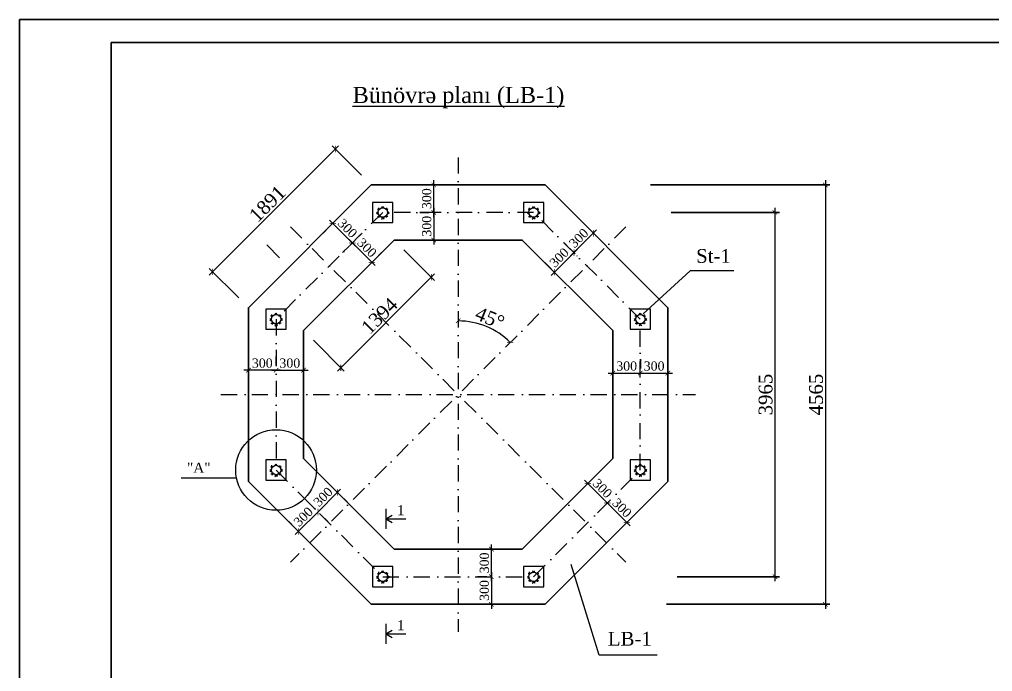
# Model space of a CAD drawing. Header units: millimetres. Extents: x 873544 to 1143527, y -837564 to -766512.
# Drawn here: x 1058726 to 1079909, y -780763 to -766566 of the extents above; entities that cross this region are included whole.
import ezdxf

# ---------------------------------------------------------------- set-up
doc = ezdxf.new("R2010")
doc.units = ezdxf.units.MM
doc.linetypes.add('Штрихпунктирная', pattern=[6702.777624, 3527.777672, -1763.888836, 0, -1411.111116])
doc.layers.add('Xarici razm.-1', color=7, linetype='Continuous', lineweight=9)
doc.styles.get("Standard").update_dxf_attribs({"font": 'times.ttf'})
doc.styles.add('Times New Roman', font='times.ttf', dxfattribs={"height": 300})
doc.dimstyles.new('Times Roman', dxfattribs={"dimtxt": 350, "dimasz": 100, "dimexe": 100, "dimexo": 300, "dimgap": 50, "dimtad": 1, "dimdec": 0, "dimzin": 0, "dimdsep": 46, "dimtxsty": 'Times New Roman', "dimblk": 'ARCHTICK', "dimcen": -1, "dimdle": 100, "dimclrd": 256, "dimclre": 256, "dimclrt": 256, "dimadec": 0, "dimazin": 0, "dimtfac": 1, "dimtdec": 0, "dimtmove": 0, "dimatfit": 3, "dimfxl": 100, "dimtolj": 1, "dimtzin": 0, "dimlwd": 0, "dimarcsym": 0})

# ---------------------------------------------------------------- blocks, each defined once
blk = doc.blocks.new('_ArchTick')
at = {"color": 0, "linetype": 'ByBlock', "const_width": 0.15}
blk.add_lwpolyline([(-0.5, -0.5), (0.5, 0.5)], dxfattribs=at)
blk = doc.blocks.new('*D236')
at = {"layer": 'Defpoints', "color": 0, "transparency": 16777216}
for p in [(1072163, -770168), (1072510, -779298), (1076270, -779298)]:
    blk.add_point(p, dxfattribs=at)
at = {"layer": 'Xarici razm.-1', "lineweight": -2, "transparency": 16777216}
for p, q in [((1072463, -770168), (1076370, -770168)), ((1072810, -779298), (1076370, -779298))]:
    blk.add_line(p, q, dxfattribs=at)
at = {"layer": 'Xarici razm.-1', "lineweight": 0, "transparency": 16777216}
blk.add_line((1076270, -770068), (1076270, -779398), dxfattribs=at)
at = {"layer": 'Xarici razm.-1', "lineweight": 0, "transparency": 16777216, "xscale": 100, "yscale": 100, "zscale": 100}
for p, rotation in [((1076270, -770168), 90), ((1076270, -779298), 270)]:
    blk.add_blockref('_ArchTick', p, dxfattribs=dict(at, rotation=rotation))
at = {"layer": 'Xarici razm.-1', "lineweight": 5, "transparency": 16777216, "insert": (1076068, -774733), "char_height": 300, "attachment_point": 5, "rotation": 90, "style": 'Times New Roman'}
blk.add_mtext('\\A1;{\\fTimes New Roman|b0|i0|c238|p18;4565}', dxfattribs=at)
blk = doc.blocks.new('*D237')
at = {"layer": 'Defpoints', "color": 0, "transparency": 16777216}
for p in [(1072613, -770768), (1072746, -778698), (1075172, -778698)]:
    blk.add_point(p, dxfattribs=at)
at = {"layer": 'Xarici razm.-1', "lineweight": -2, "transparency": 16777216}
for p, q in [((1072913, -770768), (1075272, -770768)), ((1073046, -778698), (1075272, -778698))]:
    blk.add_line(p, q, dxfattribs=at)
at = {"layer": 'Xarici razm.-1', "lineweight": 0, "transparency": 16777216}
blk.add_line((1075172, -770668), (1075172, -778798), dxfattribs=at)
at = {"layer": 'Xarici razm.-1', "lineweight": 0, "transparency": 16777216, "xscale": 100, "yscale": 100, "zscale": 100}
for p, rotation in [((1075172, -770768), 90), ((1075172, -778698), 270)]:
    blk.add_blockref('_ArchTick', p, dxfattribs=dict(at, rotation=rotation))
at = {"layer": 'Xarici razm.-1', "lineweight": 5, "transparency": 16777216, "insert": (1074969, -774733), "char_height": 300, "attachment_point": 5, "rotation": 90, "style": 'Times New Roman'}
blk.add_mtext('\\A1;{\\fTimes New Roman|b0|i0|c238|p18;3965}', dxfattribs=at)
blk = doc.blocks.new('*D361')
at = {"layer": 'Defpoints', "color": 0, "transparency": 16777216}
for p in [(1068277, -769568), (1071929, -771081), (1069078, -773345), (1064625, -778385), (1068277, -779898)]:
    blk.add_point(p, dxfattribs=at)
at = {"layer": 'Xarici razm.-1', "lineweight": 0, "transparency": 16777216}
blk.add_arc((1068277, -774733), 1603, 45, 90, dxfattribs=at)
at = {"layer": 'Xarici razm.-1', "lineweight": 0, "transparency": 16777216, "xscale": 100, "yscale": 100, "zscale": 100}
for p, rotation in [((1068277, -773130), 179.9999999999999), ((1069410, -773599), 315.0000000000001)]:
    blk.add_blockref('_ArchTick', p, dxfattribs=dict(at, rotation=rotation))
at = {"layer": 'Xarici razm.-1', "lineweight": 5, "transparency": 16777216, "insert": (1068968, -773065), "char_height": 300, "attachment_point": 5, "rotation": 337.5, "style": 'Times New Roman'}
blk.add_mtext('\\A1;45°', dxfattribs=at)
blk = doc.blocks.new('*D238')
at = {"layer": 'Defpoints', "color": 0, "transparency": 16777216}
for p in [(1071074, -771075), (1071220, -771221), (1070650, -771499)]:
    blk.add_point(p, dxfattribs=at)
at = {"layer": 'Xarici razm.-1', "lineweight": 0, "transparency": 16777216}
blk.add_line((1070725, -771716), (1071291, -771150), dxfattribs=at)
at = {"layer": 'Xarici razm.-1', "lineweight": -2, "transparency": 16777216}
for p, q in [((1071287, -771287), (1071291, -771291)), ((1070862, -771711), (1070867, -771716))]:
    blk.add_line(p, q, dxfattribs=at)
at = {"layer": 'Xarici razm.-1', "lineweight": 0, "transparency": 16777216, "xscale": 100, "yscale": 100, "zscale": 100}
for p, rotation in [((1071220, -771221), 45), ((1070796, -771645), 225)]:
    blk.add_blockref('_ArchTick', p, dxfattribs=dict(at, rotation=rotation))
at = {"layer": 'Xarici razm.-1', "lineweight": 5, "transparency": 16777216, "insert": (1070901, -771326), "char_height": 300, "attachment_point": 5, "rotation": 45, "style": 'Times New Roman'}
blk.add_mtext('\\A1;{\\fTimes New Roman|b0|i0|c238|p18;\\H0.66667x;300}', dxfattribs=at)
blk = doc.blocks.new('*D239')
at = {"layer": 'Defpoints', "color": 0, "transparency": 16777216}
for p in [(1070796, -771645), (1070372, -772069), (1070372, -772069)]:
    blk.add_point(p, dxfattribs=at)
at = {"layer": 'Xarici razm.-1', "lineweight": -2, "transparency": 16777216}
for p, q in [((1070584, -771433), (1070725, -771574)), ((1070160, -771857), (1070301, -771999))]:
    blk.add_line(p, q, dxfattribs=at)
at = {"layer": 'Xarici razm.-1', "lineweight": 0, "transparency": 16777216}
blk.add_line((1070867, -771574), (1070301, -772140), dxfattribs=at)
at = {"layer": 'Xarici razm.-1', "lineweight": 0, "transparency": 16777216, "xscale": 100, "yscale": 100, "zscale": 100}
for p, rotation in [((1070796, -771645), 45.00000000003925), ((1070372, -772069), 225.0000000000393)]:
    blk.add_blockref('_ArchTick', p, dxfattribs=dict(at, rotation=rotation))
at = {"layer": 'Xarici razm.-1', "lineweight": 5, "transparency": 16777216, "insert": (1070476, -771750), "char_height": 300, "attachment_point": 5, "rotation": 45, "style": 'Times New Roman'}
blk.add_mtext('\\A1;{\\fTimes New Roman|b0|i0|c238|p18;\\H0.66667x;300}', dxfattribs=at)
blk = doc.blocks.new('*D240')
at = {"layer": 'Defpoints', "color": 0, "transparency": 16777216}
for p in [(1071642, -774265), (1072242, -774265), (1072242, -774265)]:
    blk.add_point(p, dxfattribs=at)
at = {"layer": 'Xarici razm.-1', "lineweight": -2, "transparency": 16777216}
for p, q in [((1071642, -773965), (1071642, -774165)), ((1072242, -773965), (1072242, -774165))]:
    blk.add_line(p, q, dxfattribs=at)
at = {"layer": 'Xarici razm.-1', "lineweight": 0, "transparency": 16777216}
blk.add_line((1071542, -774265), (1072342, -774265), dxfattribs=at)
at = {"layer": 'Xarici razm.-1', "lineweight": 0, "transparency": 16777216, "xscale": 100, "yscale": 100, "zscale": 100, "rotation": 180}
blk.add_blockref('_ArchTick', (1071642, -774265), dxfattribs=at)
at = {"layer": 'Xarici razm.-1', "lineweight": 0, "transparency": 16777216, "xscale": 100, "yscale": 100, "zscale": 100}
blk.add_blockref('_ArchTick', (1072242, -774265), dxfattribs=at)
at = {"layer": 'Xarici razm.-1', "lineweight": 5, "transparency": 16777216, "insert": (1071944, -774113), "char_height": 300, "attachment_point": 5, "style": 'Times New Roman'}
blk.add_mtext('\\A1;{\\fTimes New Roman|b0|i0|c238|p18;\\H0.66667x;300}', dxfattribs=at)
blk = doc.blocks.new('*D241')
at = {"layer": 'Defpoints', "color": 0, "transparency": 16777216}
for p in [(1072242, -774265), (1072842, -774265), (1072842, -774265)]:
    blk.add_point(p, dxfattribs=at)
at = {"layer": 'Xarici razm.-1', "lineweight": -2, "transparency": 16777216}
for p, q in [((1072242, -773965), (1072242, -774165)), ((1072842, -773965), (1072842, -774165))]:
    blk.add_line(p, q, dxfattribs=at)
at = {"layer": 'Xarici razm.-1', "lineweight": 0, "transparency": 16777216}
blk.add_line((1072142, -774265), (1072942, -774265), dxfattribs=at)
at = {"layer": 'Xarici razm.-1', "lineweight": 0, "transparency": 16777216, "xscale": 100, "yscale": 100, "zscale": 100, "rotation": 180}
blk.add_blockref('_ArchTick', (1072242, -774265), dxfattribs=at)
at = {"layer": 'Xarici razm.-1', "lineweight": 0, "transparency": 16777216, "xscale": 100, "yscale": 100, "zscale": 100}
blk.add_blockref('_ArchTick', (1072842, -774265), dxfattribs=at)
at = {"layer": 'Xarici razm.-1', "lineweight": 5, "transparency": 16777216, "insert": (1072542, -774113), "char_height": 300, "attachment_point": 5, "style": 'Times New Roman'}
blk.add_mtext('\\A1;{\\fTimes New Roman|b0|i0|c238|p18;\\H0.66667x;300}', dxfattribs=at)
blk = doc.blocks.new('*D242')
at = {"layer": 'Defpoints', "color": 0, "transparency": 16777216}
for p in [(1071098, -776671), (1071098, -776671), (1071522, -777095)]:
    blk.add_point(p, dxfattribs=at)
at = {"layer": 'Xarici razm.-1', "lineweight": -2, "transparency": 16777216}
for p, q in [((1070886, -776883), (1071027, -776741)), ((1071310, -777307), (1071452, -777166))]:
    blk.add_line(p, q, dxfattribs=at)
at = {"layer": 'Xarici razm.-1', "lineweight": 0, "transparency": 16777216}
blk.add_line((1071593, -777166), (1071027, -776600), dxfattribs=at)
at = {"layer": 'Xarici razm.-1', "lineweight": 0, "transparency": 16777216, "xscale": 100, "yscale": 100, "zscale": 100}
for p, rotation in [((1071098, -776671), 135.0000000000157), ((1071522, -777095), 315.0000000000157)]:
    blk.add_blockref('_ArchTick', p, dxfattribs=dict(at, rotation=rotation))
at = {"layer": 'Xarici razm.-1', "lineweight": 5, "transparency": 16777216, "insert": (1071417, -776776), "char_height": 300, "attachment_point": 5, "rotation": 315, "style": 'Times New Roman'}
blk.add_mtext('\\A1;{\\fTimes New Roman|b0|i0|c238|p18;\\H0.66667x;300}', dxfattribs=at)
blk = doc.blocks.new('*D243')
at = {"layer": 'Defpoints', "color": 0, "transparency": 16777216}
for p in [(1071522, -777095), (1071947, -777519), (1071947, -777519)]:
    blk.add_point(p, dxfattribs=at)
at = {"layer": 'Xarici razm.-1', "lineweight": -2, "transparency": 16777216}
for p, q in [((1071310, -777307), (1071452, -777166)), ((1071734, -777731), (1071876, -777590))]:
    blk.add_line(p, q, dxfattribs=at)
at = {"layer": 'Xarici razm.-1', "lineweight": 0, "transparency": 16777216}
blk.add_line((1071452, -777024), (1072017, -777590), dxfattribs=at)
at = {"layer": 'Xarici razm.-1', "lineweight": 0, "transparency": 16777216, "xscale": 100, "yscale": 100, "zscale": 100}
for p, rotation in [((1071522, -777095), 135.0000000000078), ((1071947, -777519), 315.0000000000078)]:
    blk.add_blockref('_ArchTick', p, dxfattribs=dict(at, rotation=rotation))
at = {"layer": 'Xarici razm.-1', "lineweight": 5, "transparency": 16777216, "insert": (1071842, -777200), "char_height": 300, "attachment_point": 5, "rotation": 315, "style": 'Times New Roman'}
blk.add_mtext('\\A1;{\\fTimes New Roman|b0|i0|c238|p18;\\H0.66667x;300}', dxfattribs=at)
blk = doc.blocks.new('*D244')
at = {"layer": 'Defpoints', "color": 0, "transparency": 16777216}
for p in [(1065646, -776861), (1065225, -777288), (1065226, -777289)]:
    blk.add_point(p, dxfattribs=at)
at = {"layer": 'Xarici razm.-1', "lineweight": 0, "transparency": 16777216}
blk.add_line((1065717, -776790), (1065156, -777360), dxfattribs=at)
at = {"layer": 'Xarici razm.-1', "lineweight": -2, "transparency": 16777216}
for p, q in [((1065860, -777072), (1065718, -776932)), ((1065439, -777499), (1065297, -777359))]:
    blk.add_line(p, q, dxfattribs=at)
at = {"layer": 'Xarici razm.-1', "lineweight": 0, "transparency": 16777216, "xscale": 100, "yscale": 100, "zscale": 100}
for p, rotation in [((1065646, -776862), 45.43906832706377), ((1065226, -777289), 225.4390683270638)]:
    blk.add_blockref('_ArchTick', p, dxfattribs=dict(at, rotation=rotation))
at = {"layer": 'Xarici razm.-1', "lineweight": 5, "transparency": 16777216, "insert": (1065336, -776961), "char_height": 300, "attachment_point": 5, "rotation": 45.4391, "style": 'Times New Roman'}
blk.add_mtext('\\A1;{\\fTimes New Roman|b0|i0|c238|p18;\\H0.66667x;300}', dxfattribs=at)
blk = doc.blocks.new('*D245')
at = {"layer": 'Defpoints', "color": 0, "transparency": 16777216}
for p in [(1063712, -774201), (1063712, -774201), (1064312, -774201)]:
    blk.add_point(p, dxfattribs=at)
at = {"layer": 'Xarici razm.-1', "lineweight": -2, "transparency": 16777216}
for p, q in [((1063712, -773901), (1063712, -774101)), ((1064312, -773901), (1064312, -774101))]:
    blk.add_line(p, q, dxfattribs=at)
at = {"layer": 'Xarici razm.-1', "lineweight": 0, "transparency": 16777216}
blk.add_line((1064412, -774201), (1063612, -774201), dxfattribs=at)
at = {"layer": 'Xarici razm.-1', "lineweight": 0, "transparency": 16777216, "xscale": 100, "yscale": 100, "zscale": 100, "rotation": 180}
blk.add_blockref('_ArchTick', (1063712, -774201), dxfattribs=at)
at = {"layer": 'Xarici razm.-1', "lineweight": 0, "transparency": 16777216, "xscale": 100, "yscale": 100, "zscale": 100}
blk.add_blockref('_ArchTick', (1064312, -774201), dxfattribs=at)
at = {"layer": 'Xarici razm.-1', "lineweight": 5, "transparency": 16777216, "insert": (1064012, -774049), "char_height": 300, "attachment_point": 5, "style": 'Times New Roman'}
blk.add_mtext('\\A1;{\\fTimes New Roman|b0|i0|c238|p18;\\H0.66667x;300}', dxfattribs=at)
blk = doc.blocks.new('*D246')
at = {"layer": 'Defpoints', "color": 0, "transparency": 16777216}
for p in [(1064312, -774201), (1064912, -774201), (1064912, -774201)]:
    blk.add_point(p, dxfattribs=at)
at = {"layer": 'Xarici razm.-1', "lineweight": -2, "transparency": 16777216}
for p, q in [((1064312, -773901), (1064312, -774101)), ((1064912, -773901), (1064912, -774101))]:
    blk.add_line(p, q, dxfattribs=at)
at = {"layer": 'Xarici razm.-1', "lineweight": 0, "transparency": 16777216}
blk.add_line((1064212, -774201), (1065012, -774201), dxfattribs=at)
at = {"layer": 'Xarici razm.-1', "lineweight": 0, "transparency": 16777216, "xscale": 100, "yscale": 100, "zscale": 100, "rotation": 180}
blk.add_blockref('_ArchTick', (1064312, -774201), dxfattribs=at)
at = {"layer": 'Xarici razm.-1', "lineweight": 0, "transparency": 16777216, "xscale": 100, "yscale": 100, "zscale": 100}
blk.add_blockref('_ArchTick', (1064912, -774201), dxfattribs=at)
at = {"layer": 'Xarici razm.-1', "lineweight": 5, "transparency": 16777216, "insert": (1064612, -774049), "char_height": 300, "attachment_point": 5, "style": 'Times New Roman'}
blk.add_mtext('\\A1;{\\fTimes New Roman|b0|i0|c238|p18;\\H0.66667x;300}', dxfattribs=at)
blk = doc.blocks.new('*D247')
at = {"layer": 'Defpoints', "color": 0, "transparency": 16777216}
for p in [(1065547, -771007), (1065547, -771007), (1065971, -771431)]:
    blk.add_point(p, dxfattribs=at)
at = {"layer": 'Xarici razm.-1', "lineweight": 0, "transparency": 16777216}
blk.add_line((1066042, -771502), (1065477, -770936), dxfattribs=at)
at = {"layer": 'Xarici razm.-1', "lineweight": -2, "transparency": 16777216}
for p, q in [((1065335, -771219), (1065477, -771077)), ((1065759, -771643), (1065901, -771502))]:
    blk.add_line(p, q, dxfattribs=at)
at = {"layer": 'Xarici razm.-1', "lineweight": 0, "transparency": 16777216, "xscale": 100, "yscale": 100, "zscale": 100}
for p, rotation in [((1065547, -771007), 135.0000000000079), ((1065971, -771431), 315.0000000000079)]:
    blk.add_blockref('_ArchTick', p, dxfattribs=dict(at, rotation=rotation))
at = {"layer": 'Xarici razm.-1', "lineweight": 5, "transparency": 16777216, "insert": (1065867, -771112), "char_height": 300, "attachment_point": 5, "rotation": 315, "style": 'Times New Roman'}
blk.add_mtext('\\A1;{\\fTimes New Roman|b0|i0|c238|p18;\\H0.66667x;300}', dxfattribs=at)
blk = doc.blocks.new('*D248')
at = {"layer": 'Defpoints', "color": 0, "transparency": 16777216}
for p in [(1065971, -771431), (1066396, -771855), (1066396, -771855)]:
    blk.add_point(p, dxfattribs=at)
at = {"layer": 'Xarici razm.-1', "lineweight": -2, "transparency": 16777216}
for p, q in [((1066184, -771219), (1066042, -771360)), ((1066608, -771643), (1066466, -771785))]:
    blk.add_line(p, q, dxfattribs=at)
at = {"layer": 'Xarici razm.-1', "lineweight": 0, "transparency": 16777216}
blk.add_line((1065901, -771360), (1066466, -771926), dxfattribs=at)
at = {"layer": 'Xarici razm.-1', "lineweight": 0, "transparency": 16777216, "xscale": 100, "yscale": 100, "zscale": 100}
for p, rotation in [((1065971, -771431), 134.9999999999843), ((1066396, -771855), 314.9999999999843)]:
    blk.add_blockref('_ArchTick', p, dxfattribs=dict(at, rotation=rotation))
at = {"layer": 'Xarici razm.-1', "lineweight": 5, "transparency": 16777216, "insert": (1066291, -771536), "char_height": 300, "attachment_point": 5, "rotation": 315, "style": 'Times New Roman'}
blk.add_mtext('\\A1;{\\fTimes New Roman|b0|i0|c238|p18;\\H0.66667x;300}', dxfattribs=at)
blk = doc.blocks.new('*D249')
at = {"layer": 'Defpoints', "color": 0, "transparency": 16777216}
for p in [(1067744, -770768), (1067744, -771368), (1067744, -771368)]:
    blk.add_point(p, dxfattribs=at)
at = {"layer": 'Xarici razm.-1', "lineweight": -2, "transparency": 16777216}
for p, q in [((1067444, -770768), (1067644, -770768)), ((1067444, -771368), (1067644, -771368))]:
    blk.add_line(p, q, dxfattribs=at)
at = {"layer": 'Xarici razm.-1', "lineweight": 0, "transparency": 16777216}
blk.add_line((1067744, -770668), (1067744, -771468), dxfattribs=at)
at = {"layer": 'Xarici razm.-1', "lineweight": 0, "transparency": 16777216, "xscale": 100, "yscale": 100, "zscale": 100}
for p, rotation in [((1067744, -770768), 90), ((1067744, -771368), 270)]:
    blk.add_blockref('_ArchTick', p, dxfattribs=dict(at, rotation=rotation))
at = {"layer": 'Xarici razm.-1', "lineweight": 5, "transparency": 16777216, "insert": (1067592, -771068), "char_height": 300, "attachment_point": 5, "rotation": 90, "style": 'Times New Roman'}
blk.add_mtext('\\A1;{\\fTimes New Roman|b0|i0|c238|p18;\\H0.66667x;300}', dxfattribs=at)
blk = doc.blocks.new('*D250')
at = {"layer": 'Defpoints', "color": 0, "transparency": 16777216}
for p in [(1067744, -770168), (1067744, -770168), (1067744, -770768)]:
    blk.add_point(p, dxfattribs=at)
at = {"layer": 'Xarici razm.-1', "lineweight": -2, "transparency": 16777216}
for p, q in [((1067444, -770168), (1067644, -770168)), ((1067444, -770768), (1067644, -770768))]:
    blk.add_line(p, q, dxfattribs=at)
at = {"layer": 'Xarici razm.-1', "lineweight": 0, "transparency": 16777216}
blk.add_line((1067744, -770868), (1067744, -770068), dxfattribs=at)
at = {"layer": 'Xarici razm.-1', "lineweight": 0, "transparency": 16777216, "xscale": 100, "yscale": 100, "zscale": 100}
for p, rotation in [((1067744, -770168), 90), ((1067744, -770768), 270)]:
    blk.add_blockref('_ArchTick', p, dxfattribs=dict(at, rotation=rotation))
at = {"layer": 'Xarici razm.-1', "lineweight": 5, "transparency": 16777216, "insert": (1067592, -770468), "char_height": 300, "attachment_point": 5, "rotation": 90, "style": 'Times New Roman'}
blk.add_mtext('\\A1;{\\fTimes New Roman|b0|i0|c238|p18;\\H0.66667x;300}', dxfattribs=at)
blk = doc.blocks.new('*D251')
at = {"layer": 'Defpoints', "color": 0, "transparency": 16777216}
for p in [(1069011, -778698), (1068999, -779298), (1069011, -779298)]:
    blk.add_point(p, dxfattribs=at)
at = {"layer": 'Xarici razm.-1', "lineweight": 0, "transparency": 16777216}
blk.add_line((1068999, -778598), (1068999, -779398), dxfattribs=at)
at = {"layer": 'Xarici razm.-1', "lineweight": -2, "transparency": 16777216}
for p, q in [((1068711, -778698), (1068899, -778698)), ((1068711, -779298), (1068899, -779298))]:
    blk.add_line(p, q, dxfattribs=at)
at = {"layer": 'Xarici razm.-1', "lineweight": 0, "transparency": 16777216, "xscale": 100, "yscale": 100, "zscale": 100}
for p, rotation in [((1068999, -778698), 90), ((1068999, -779298), 270)]:
    blk.add_blockref('_ArchTick', p, dxfattribs=dict(at, rotation=rotation))
at = {"layer": 'Xarici razm.-1', "lineweight": 5, "transparency": 16777216, "insert": (1068847, -778998), "char_height": 300, "attachment_point": 5, "rotation": 90, "style": 'Times New Roman'}
blk.add_mtext('\\A1;{\\fTimes New Roman|b0|i0|c238|p18;\\H0.66667x;300}', dxfattribs=at)
blk = doc.blocks.new('*D252')
at = {"layer": 'Defpoints', "color": 0, "transparency": 16777216}
for p in [(1068999, -778098), (1068999, -778098), (1068999, -778698)]:
    blk.add_point(p, dxfattribs=at)
at = {"layer": 'Xarici razm.-1', "lineweight": 0, "transparency": 16777216}
blk.add_line((1068999, -778798), (1068999, -777998), dxfattribs=at)
at = {"layer": 'Xarici razm.-1', "lineweight": -2, "transparency": 16777216}
for p, q in [((1068699, -778098), (1068899, -778098)), ((1068699, -778698), (1068899, -778698))]:
    blk.add_line(p, q, dxfattribs=at)
at = {"layer": 'Xarici razm.-1', "lineweight": 0, "transparency": 16777216, "xscale": 100, "yscale": 100, "zscale": 100}
for p, rotation in [((1068999, -778098), 90), ((1068999, -778698), 270)]:
    blk.add_blockref('_ArchTick', p, dxfattribs=dict(at, rotation=rotation))
at = {"layer": 'Xarici razm.-1', "lineweight": 5, "transparency": 16777216, "insert": (1068847, -778398), "char_height": 300, "attachment_point": 5, "rotation": 90, "style": 'Times New Roman'}
blk.add_mtext('\\A1;{\\fTimes New Roman|b0|i0|c238|p18;\\H0.66667x;300}', dxfattribs=at)
blk = doc.blocks.new('*D253')
at = {"layer": 'Defpoints', "color": 0, "transparency": 16777216}
for p in [(1065225, -777288), (1064801, -777713), (1064801, -777713)]:
    blk.add_point(p, dxfattribs=at)
at = {"layer": 'Xarici razm.-1', "lineweight": -2, "transparency": 16777216}
for p, q in [((1065013, -777076), (1065155, -777218)), ((1064589, -777500), (1064730, -777642))]:
    blk.add_line(p, q, dxfattribs=at)
at = {"layer": 'Xarici razm.-1', "lineweight": 0, "transparency": 16777216}
blk.add_line((1065296, -777218), (1064730, -777783), dxfattribs=at)
at = {"layer": 'Xarici razm.-1', "lineweight": 0, "transparency": 16777216, "xscale": 100, "yscale": 100, "zscale": 100}
for p, rotation in [((1065225, -777288), 45.00000000002358), ((1064801, -777713), 225.0000000000236)]:
    blk.add_blockref('_ArchTick', p, dxfattribs=dict(at, rotation=rotation))
at = {"layer": 'Xarici razm.-1', "lineweight": 5, "transparency": 16777216, "insert": (1064906, -777393), "char_height": 300, "attachment_point": 5, "rotation": 45, "style": 'Times New Roman'}
blk.add_mtext('\\A1;{\\H0.66667x;300}', dxfattribs=at)
blk = doc.blocks.new('*D362')
at = {"layer": 'Defpoints', "color": 0, "transparency": 16777216}
for p in [(1066386, -770168), (1062929, -772060), (1063712, -772842)]:
    blk.add_point(p, dxfattribs=at)
at = {"layer": 'Xarici razm.-1', "lineweight": 0, "transparency": 16777216}
blk.add_line((1065674, -769315), (1062859, -772131), dxfattribs=at)
at = {"layer": 'Xarici razm.-1', "lineweight": -2, "transparency": 16777216}
for p, q in [((1066174, -769956), (1065533, -769315)), ((1063500, -772630), (1062859, -771989))]:
    blk.add_line(p, q, dxfattribs=at)
at = {"layer": 'Xarici razm.-1', "lineweight": 0, "transparency": 16777216, "xscale": 100, "yscale": 100, "zscale": 100}
for p, rotation in [((1065604, -769386), 45.00000000001247), ((1062929, -772060), 225.0000000000125)]:
    blk.add_blockref('_ArchTick', p, dxfattribs=dict(at, rotation=rotation))
at = {"layer": 'Xarici razm.-1', "lineweight": 5, "transparency": 16777216, "insert": (1064123, -770579), "char_height": 300, "attachment_point": 5, "rotation": 45, "style": 'Times New Roman'}
blk.add_mtext('\\A1;{\\fTimes New Roman|b0|i0|c238|p18;1891}', dxfattribs=at)
blk = doc.blocks.new('*D363')
at = {"layer": 'Defpoints', "color": 0, "transparency": 16777216}
for p in [(1066883, -771368), (1067693, -772178), (1064912, -773339)]:
    blk.add_point(p, dxfattribs=at)
at = {"layer": 'Xarici razm.-1', "lineweight": -2, "transparency": 16777216}
for p, q in [((1067095, -771580), (1067764, -772249)), ((1065124, -773551), (1065793, -774220))]:
    blk.add_line(p, q, dxfattribs=at)
at = {"layer": 'Xarici razm.-1', "lineweight": 0, "transparency": 16777216}
blk.add_line((1065651, -774220), (1067764, -772108), dxfattribs=at)
at = {"layer": 'Xarici razm.-1', "lineweight": 0, "transparency": 16777216, "xscale": 100, "yscale": 100, "zscale": 100}
for p, rotation in [((1067693, -772178), 44.99999999999832), ((1065722, -774150), 224.9999999999983)]:
    blk.add_blockref('_ArchTick', p, dxfattribs=dict(at, rotation=rotation))
at = {"layer": 'Xarici razm.-1', "lineweight": 5, "transparency": 16777216, "insert": (1066564, -773020), "char_height": 300, "attachment_point": 5, "rotation": 45, "style": 'Times New Roman'}
blk.add_mtext('\\A1;{\\fTimes New Roman|b0|i0|c238|p18;1394}', dxfattribs=at)
blk = doc.blocks.new('dsdvvvf')
at = {"lineweight": 25}
for p, q in [((944974, -639584), (987093, -639584)), ((944974, -669340), (944974, -639584))]:
    blk.add_line(p, q, dxfattribs=at)
at = {"lineweight": 25, "ltscale": 15}
for p, q in [((986569, -640108), (947068, -640108)), ((947069, -668816), (947069, -640107))]:
    blk.add_line(p, q, dxfattribs=at)

msp = doc.modelspace()

# ---------------------------------------------------------------- linework, layer by layer
at = {"layer": 'Xarici razm.-1', "color": 44, "linetype": 'Штрихпунктирная', "lineweight": 0, "ltscale": 0.1}
for p, q in [((1068276.7, -769568.2), (1068276.7, -779898.2)), ((1071929, -771081), (1064624.5, -778385.4)), ((1064624.5, -771081), (1071929, -778385.4)), ((1063111.7, -774733.2), (1073441.7, -774733.2))]:
    msp.add_line(p, q, dxfattribs=at)
at = {"layer": 'Xarici razm.-1', "lineweight": 15}
for p, q in [((1066497.6, -770757.4), (1066537.3, -770799.3)), ((1066533.2, -770755.6), (1066500.1, -770805)), ((1066517.2, -770697.1), (1066577.6, -770683.5)), ((1066543.5, -770721.8), (1066546.3, -770665.2)), ((1066550.5, -770826.2), (1066548.2, -770881.3)), ((1066608.6, -770669.5), (1066650.7, -770637.3)), ((1066609.5, -770639.4), (1066655.2, -770668.3)), ((1066691.8, -770683.8), (1066745, -770695.5)), ((1066715.4, -770879.7), (1066720.5, -770822.9)), ((1066718, -770666.5), (1066721.8, -770715.6)), ((1066770.5, -770752.5), (1066732, -770797.8)), ((1066732.8, -770747.5), (1066766.5, -770798.8)), ((1069782.3, -770757.4), (1069822, -770799.3)), ((1069817.9, -770755.6), (1069784.8, -770805)), ((1069801.9, -770697.1), (1069862.3, -770683.5)), ((1069828.3, -770721.8), (1069831, -770665.2)), ((1069835.2, -770826.2), (1069832.9, -770881.3)), ((1069893.4, -770669.5), (1069935.5, -770637.3)), ((1069894.2, -770639.4), (1069939.9, -770668.3)), ((1069976.5, -770683.8), (1070029.7, -770695.5)), ((1070000.1, -770879.7), (1070005.2, -770822.9)), ((1070002.7, -770666.5), (1070006.5, -770715.6)), ((1070055.2, -770752.5), (1070016.7, -770797.8)), ((1070017.6, -770747.5), (1070051.2, -770798.8)), ((1066522.3, -770852.5), (1066578.6, -770853.6)), ((1066605.4, -770911), (1066662.5, -770866.2)), ((1066608.6, -770866.9), (1066664.8, -770904.8)), ((1066685.4, -770856.5), (1066747.7, -770850.7)), ((1069807, -770852.5), (1069863.3, -770853.6)), ((1069890.1, -770911), (1069947.2, -770866.2)), ((1069893.4, -770866.9), (1069949.5, -770904.8)), ((1069970.1, -770856.5), (1070032.4, -770850.7)), ((1064175, -773080.1), (1064214.6, -773122)), ((1064210.5, -773078.2), (1064177.5, -773127.6)), ((1064194.6, -773019.8), (1064254.9, -773006.1)), ((1064220.9, -773044.4), (1064223.6, -772987.8)), ((1064227.9, -773148.8), (1064225.6, -773203.9)), ((1064286, -772992.1), (1064328.1, -772959.9)), ((1064286.8, -772962.1), (1064332.6, -772990.9)), ((1064369.1, -773006.5), (1064422.4, -773018.2)), ((1064392.8, -773202.3), (1064397.8, -773145.5)), ((1064395.3, -772989.2), (1064399.2, -773038.3)), ((1064447.8, -773075.1), (1064409.4, -773120.4)), ((1064410.2, -773070.1), (1064443.8, -773121.4)), ((1072105, -773080.1), (1072144.6, -773122)), ((1072140.5, -773078.2), (1072107.5, -773127.6)), ((1072124.6, -773019.8), (1072184.9, -773006.1)), ((1072150.9, -773044.4), (1072153.6, -772987.8)), ((1072157.9, -773148.8), (1072155.6, -773203.9)), ((1072216, -772992.1), (1072258.1, -772959.9)), ((1072216.8, -772962.1), (1072262.6, -772990.9)), ((1072299.1, -773006.5), (1072352.4, -773018.2)), ((1072322.8, -773202.3), (1072327.8, -773145.5)), ((1072325.3, -772989.2), (1072329.2, -773038.3)), ((1072377.8, -773075.1), (1072339.4, -773120.4)), ((1072340.2, -773070.1), (1072373.8, -773121.4)), ((1064199.7, -773175.2), (1064256, -773176.2)), ((1064282.8, -773233.7), (1064339.9, -773188.8)), ((1064286, -773189.5), (1064342.2, -773227.4)), ((1064362.7, -773179.1), (1064425.1, -773173.3)), ((1072129.7, -773175.2), (1072186, -773176.2)), ((1072212.8, -773233.7), (1072269.9, -773188.8)), ((1072216, -773189.5), (1072272.2, -773227.4)), ((1072292.7, -773179.1), (1072355.1, -773173.3)), ((1064194.6, -776304.5), (1064254.9, -776290.8)), ((1064220.9, -776329.1), (1064223.6, -776272.5)), ((1064286, -776276.8), (1064328.1, -776244.7)), ((1064286.8, -776246.8), (1064332.6, -776275.7)), ((1064369.1, -776291.2), (1064422.4, -776302.9)), ((1064395.3, -776273.9), (1064399.2, -776323)), ((1072124.6, -776304.5), (1072184.9, -776290.8)), ((1072150.9, -776329.1), (1072153.6, -776272.5)), ((1072216, -776276.8), (1072258.1, -776244.7)), ((1072216.8, -776246.8), (1072262.6, -776275.7)), ((1072299.1, -776291.2), (1072352.4, -776302.9)), ((1072325.3, -776273.9), (1072329.2, -776323)), ((1064175, -776364.8), (1064214.6, -776406.7)), ((1064210.5, -776362.9), (1064177.5, -776412.3)), ((1064199.7, -776459.9), (1064256, -776460.9)), ((1064227.9, -776433.5), (1064225.6, -776488.7)), ((1064282.8, -776518.4), (1064339.9, -776473.6)), ((1064286, -776474.2), (1064342.2, -776512.1)), ((1064362.7, -776463.9), (1064425.1, -776458)), ((1064392.8, -776487), (1064397.8, -776430.2)), ((1064447.8, -776359.8), (1064409.4, -776405.1)), ((1064410.2, -776354.8), (1064443.8, -776406.1)), ((1072105, -776364.8), (1072144.6, -776406.7)), ((1072140.5, -776362.9), (1072107.5, -776412.3)), ((1072129.7, -776459.9), (1072186, -776460.9)), ((1072157.9, -776433.5), (1072155.6, -776488.7)), ((1072212.8, -776518.4), (1072269.9, -776473.6)), ((1072216, -776474.2), (1072272.2, -776512.1)), ((1072292.7, -776463.9), (1072355.1, -776458)), ((1072322.8, -776487), (1072327.8, -776430.2)), ((1072373, -776356.5), (1072339.4, -776405.1)), ((1072377.8, -776359.8), (1072339.4, -776405.1)), ((1072340.2, -776354.8), (1072373.8, -776406.1)), ((1072341.5, -776354), (1072373.8, -776406.1)), ((1066517.2, -778627.1), (1066577.6, -778613.5)), ((1066543.5, -778651.8), (1066546.3, -778595.2)), ((1066608.6, -778599.5), (1066650.7, -778567.3)), ((1066609.5, -778569.4), (1066655.2, -778598.3)), ((1066691.8, -778613.8), (1066745, -778625.5)), ((1066718, -778596.5), (1066721.8, -778645.6)), ((1069801.9, -778627.1), (1069862.3, -778613.5)), ((1069828.3, -778651.8), (1069831, -778595.2)), ((1069893.4, -778599.5), (1069935.5, -778567.3)), ((1069894.2, -778569.4), (1069939.9, -778598.3)), ((1069976.5, -778613.8), (1070029.7, -778625.5)), ((1070002.7, -778596.5), (1070006.5, -778645.6)), ((1066497.6, -778687.4), (1066537.3, -778729.3)), ((1066533.2, -778685.6), (1066500.1, -778735)), ((1066522.3, -778782.5), (1066578.6, -778783.6)), ((1066550.5, -778756.2), (1066548.2, -778811.3)), ((1066605.4, -778841), (1066662.5, -778796.2)), ((1066608.6, -778796.9), (1066664.8, -778834.8)), ((1066685.4, -778786.5), (1066747.7, -778780.7)), ((1066715.4, -778809.7), (1066720.5, -778752.9)), ((1066770.5, -778682.5), (1066732, -778727.8)), ((1066732.8, -778677.5), (1066766.5, -778728.8)), ((1069782.3, -778687.4), (1069822, -778729.3)), ((1069817.9, -778685.6), (1069784.8, -778735)), ((1069807, -778782.5), (1069863.3, -778783.6)), ((1069835.2, -778756.2), (1069832.9, -778811.3)), ((1069890.1, -778841), (1069947.2, -778796.2)), ((1069893.4, -778796.9), (1069949.5, -778834.8)), ((1069970.1, -778786.5), (1070032.4, -778780.7)), ((1070000.1, -778809.7), (1070005.2, -778752.9)), ((1070055.2, -778682.5), (1070016.7, -778727.8)), ((1070017.6, -778677.5), (1070051.2, -778728.8))]:
    msp.add_line(p, q, dxfattribs=at)
at = {"layer": 'Xarici razm.-1', "color": 4, "lineweight": 9}
for p, q in [((1064108.3, -771476.6), (1064390.2, -771758.5)), ((1066698.2, -777218.5), (1066698.2, -777657.7)), ((1066698.2, -777438.1), (1066841.3, -777355.4)), ((1066698.2, -777438.1), (1067137.7, -777438.1)), ((1066698.2, -777438.1), (1066841.3, -777520.9)), ((1066698.2, -779722.8), (1066698.2, -780162.1)), ((1066698.2, -779942.5), (1066841.3, -779859.7)), ((1066698.2, -779942.5), (1067137.7, -779942.5)), ((1066698.2, -779942.5), (1066841.3, -780025.2))]:
    msp.add_line(p, q, dxfattribs=at)
at = {"layer": 'Xarici razm.-1', "lineweight": 5}
for p, q in [((1073324, -772036.1), (1072305.5, -772978.2)), ((1074279.9, -772036.1), (1073324, -772036.1)), ((1071347.3, -780406.2), (1070735.8, -778435.7)), ((1072611.1, -780406.2), (1071347.3, -780406.2))]:
    msp.add_line(p, q, dxfattribs=at)
at = {"layer": 'Xarici razm.-1', "color": 5, "lineweight": 13}
msp.add_line((1063452.4, -776553.7), (1062243.9, -776553.7), dxfattribs=at)
at = {"layer": 'Xarici razm.-1', "color": 4, "lineweight": 25}
for points in [[(1066385.9, -770168.2), (1063711.7, -772842.3), (1063711.7, -776624), (1066385.9, -779298.2), (1070167.6, -779298.2), (1072841.7, -776624), (1072841.7, -772842.3), (1070167.6, -770168.2)], [(1066882.9, -771368.2), (1064911.7, -773339.3), (1064911.7, -776127), (1066882.9, -778098.2), (1069670.6, -778098.2), (1071641.7, -776127), (1071641.7, -773339.3), (1069670.6, -771368.2)]]:
    msp.add_lwpolyline(points, close=True, dxfattribs=at)
at = {"layer": 'Xarici razm.-1', "color": 2, "lineweight": 20}
for points in [[(1066414.4, -770988.2), (1066854.4, -770988.2), (1066854.4, -770548.2), (1066414.4, -770548.2)], [(1069699.1, -770988.2), (1070139.1, -770988.2), (1070139.1, -770548.2), (1069699.1, -770548.2)], [(1064091.7, -773310.8), (1064531.7, -773310.8), (1064531.7, -772870.8), (1064091.7, -772870.8)], [(1072021.7, -773310.8), (1072461.7, -773310.8), (1072461.7, -772870.8), (1072021.7, -772870.8)], [(1064091.7, -776595.5), (1064531.7, -776595.5), (1064531.7, -776155.5), (1064091.7, -776155.5)], [(1072021.7, -776595.5), (1072461.7, -776595.5), (1072461.7, -776155.5), (1072021.7, -776155.5)], [(1066414.4, -778918.2), (1066854.4, -778918.2), (1066854.4, -778478.2), (1066414.4, -778478.2)], [(1069699.1, -778918.2), (1070139.1, -778918.2), (1070139.1, -778478.2), (1069699.1, -778478.2)]]:
    msp.add_lwpolyline(points, close=True, dxfattribs=at)
at = {"layer": 'Xarici razm.-1', "color": 4, "linetype": 'Штрихпунктирная', "lineweight": 0, "ltscale": 0.1}
msp.add_lwpolyline([(1066634.4, -770768.2), (1064311.7, -773090.8), (1064311.7, -776375.5), (1066634.4, -778698.2), (1069919.1, -778698.2), (1072241.7, -776375.5), (1072241.7, -773090.8), (1069919.1, -770768.2)], close=True, dxfattribs=at)
at = {"layer": 'Xarici razm.-1', "color": 6, "lineweight": 15}
for centre in [(1066634.4, -770768.2), (1069919.1, -770768.2), (1064311.7, -773090.8), (1072241.7, -773090.8), (1064311.7, -776375.5), (1072241.7, -776375.5), (1066634.4, -778698.2), (1069919.1, -778698.2)]:
    msp.add_circle(centre, 102, dxfattribs=at)
at = {"layer": 'Xarici razm.-1', "color": 5, "lineweight": 13}
msp.add_circle((1064311.7, -776375.5), 877.6, dxfattribs=at)

# ---------------------------------------------------------------- block references
at = {"layer": 'Xarici razm.-1', "color": 131, "xscale": 0.9542382500128979, "yscale": 0.9542382500128979, "zscale": 0.9542382500128979}
msp.add_blockref('dsdvvvf', (156996.3, -156250.4), dxfattribs=at)

# ---------------------------------------------------------------- texts
at = {"color": 0, "lineweight": 0, "width": 16161.622, "attachment_point": 2}
for s, insert, char_height in [('{\\fTimes New Roman|b0|i0|c238|p18;\\LBünövrə planı (LB-1)}', (1068283, -768034.6), 350), ('{\\fTimes New Roman|b0|i0|c238|p18;St-1}', (1073834.2, -771564.7), 300), ('{\\fTimes New Roman|b0|i0|c238|p18;"A"}', (1062629.8, -776215.9), 220), ('{\\fTimes New Roman|b0|i0|c0|p18;1}', (1067029.6, -777139.5), 220), ('{\\fTimes New Roman|b0|i0|c0|p18;1}', (1067029.6, -779643.9), 220), ('{\\fTimes New Roman|b0|i0|c238|p18;LB-1}', (1072012.8, -779899.4), 300)]:
    msp.add_mtext(s, dxfattribs=dict(at, insert=insert, char_height=char_height))

# ---------------------------------------------------------------- dimensions: what is measured, and where the dimension line sits
at = {"layer": 'Xarici razm.-1', "lineweight": 5}
for p1, p2, distance, text, picture, middle in [((1066385.9, -770168.2), (1063711.7, -772842.3), -1106.4, '{\\fTimes New Roman|b0|i0|c238|p18;1891}', '*D362', (1064122.9, -770579.3)), ((1064911.7, -773339.3), (1066882.9, -771368.2), -1145.8, '{\\fTimes New Roman|b0|i0|c238|p18;1394}', '*D363', (1066564, -773020.4))]:
    dim = msp.add_aligned_dim(p1=p1, p2=p2, distance=distance, text=text, dimstyle='Times Roman', dxfattribs=at)
    dim.commit()
    dim.dimension.update_dxf_attribs({"geometry": picture, "text_midpoint": middle})
dim = msp.add_angular_dim_2l(base=(1069078.4, -773344.7), line1=((1071929, -771081), (1064624.5, -778385.4)), line2=((1068276.7, -769568.2), (1068276.7, -779898.2)), dimstyle='Times Roman', dxfattribs=at)
dim.commit()
dim.dimension.update_dxf_attribs({"geometry": '*D361', "text_midpoint": (1068967.8, -773064.7)})
at = {"layer": 'Xarici razm.-1', "color": 4, "lineweight": 5}
for p1, p2, distance, picture, middle in [((1067744.2, -770768.2), (1067744.2, -770168.2), 0, '*D250', (1067592.4, -770468.2)), ((1065971.5, -771431), (1065547.2, -771006.8), 0, '*D247', (1065866.7, -771111.6)), ((1067744.2, -770768.2), (1067744.2, -771368.2), 0, '*D249', (1067592.4, -771068.2)), ((1070650.1, -771499.2), (1071074.4, -771074.9), -206.2, '*D238', (1070900.8, -771325.6)), ((1065971.5, -771431), (1066395.8, -771855.3), 0, '*D248', (1066290.9, -771535.9)), ((1070795.9, -771645), (1070371.7, -772069.2), 0, '*D239', (1070476.5, -771749.8)), ((1064311.7, -774201), (1063711.7, -774201), 0, '*D245', (1064011.7, -774049.2)), ((1064311.7, -774201), (1064911.7, -774201), 0, '*D246', (1064611.7, -774049.2)), ((1071522.3, -777095), (1071098, -776670.7), 0, '*D242', (1071417.4, -776775.6)), ((1071522.3, -777095), (1071946.5, -777519.3), 0, '*D243', (1071841.7, -777199.8)), ((1068999.1, -778698.2), (1068999.1, -778098.2), 0, '*D252', (1068847.3, -778398.2)), ((1069010.7, -778698.2), (1069010.7, -779298.2), -11.7, '*D251', (1068847.3, -778998.2))]:
    dim = msp.add_aligned_dim(p1=p1, p2=p2, distance=distance, text='{\\fTimes New Roman|b0|i0|c238|p18;\\H0.66667x;300}', dimstyle='Times Roman', dxfattribs=at)
    dim.commit()
    dim.dimension.update_dxf_attribs({"geometry": picture, "text_midpoint": middle})
at = {"layer": 'Xarici razm.-1', "lineweight": 5}
for base, p1, p2, text, picture, middle in [((1076270.4, -779298.2), (1072163.3, -770168.2), (1072509.8, -779298.2), '{\\fTimes New Roman|b0|i0|c238|p18;4565}', '*D236', (1076067.9, -774733.2)), ((1075172.1, -778698.2), (1072612.6, -770768.2), (1072745.6, -778698.2), '{\\fTimes New Roman|b0|i0|c238|p18;3965}', '*D237', (1074969.1, -774733.2))]:
    dim = msp.add_linear_dim(base=base, p1=p1, p2=p2, angle=90, text=text, dimstyle='Times Roman', dxfattribs=at)
    dim.commit()
    dim.dimension.update_dxf_attribs({"geometry": picture, "text_midpoint": middle})
at = {"layer": 'Xarici razm.-1', "color": 4, "lineweight": 5}
dim = msp.add_linear_dim(base=(1072241.7, -774264.6), p1=(1071641.7, -774264.6), p2=(1072241.7, -774264.6), text='{\\fTimes New Roman|b0|i0|c238|p18;\\H0.66667x;300}', dimstyle='Times Roman', dxfattribs=at)
dim.commit()
dim.dimension.update_dxf_attribs({"geometry": '*D240', "text_midpoint": (1071944.4, -774264.6), "dimtype": 160})
dim = msp.add_linear_dim(base=(1072841.7, -774264.6), p1=(1072241.7, -774264.6), p2=(1072841.7, -774264.6), text='{\\fTimes New Roman|b0|i0|c238|p18;\\H0.66667x;300}', dimstyle='Times Roman', dxfattribs=at)
dim.commit()
dim.dimension.update_dxf_attribs({"geometry": '*D241', "text_midpoint": (1072541.7, -774112.9)})
for base, p1, p2, angle, text, picture, middle in [((1065225.8, -777288.9), (1065645.9, -776861.2), (1065225.3, -777288.3), 225.43907, '{\\fTimes New Roman|b0|i0|c238|p18;\\H0.66667x;300}', '*D244', (1065444.2, -777067.2)), ((1064801, -777712.6), (1065225.3, -777288.3), (1064801, -777712.6), 225, '{\\H0.66667x;300}', '*D253', (1065013.1, -777500.4))]:
    dim = msp.add_linear_dim(base=base, p1=p1, p2=p2, angle=angle, text=text, dimstyle='Times Roman', dxfattribs=at)
    dim.commit()
    dim.dimension.update_dxf_attribs({"geometry": picture, "text_midpoint": middle, "dimtype": 161})

doc.saveas('drawing.dxf')
